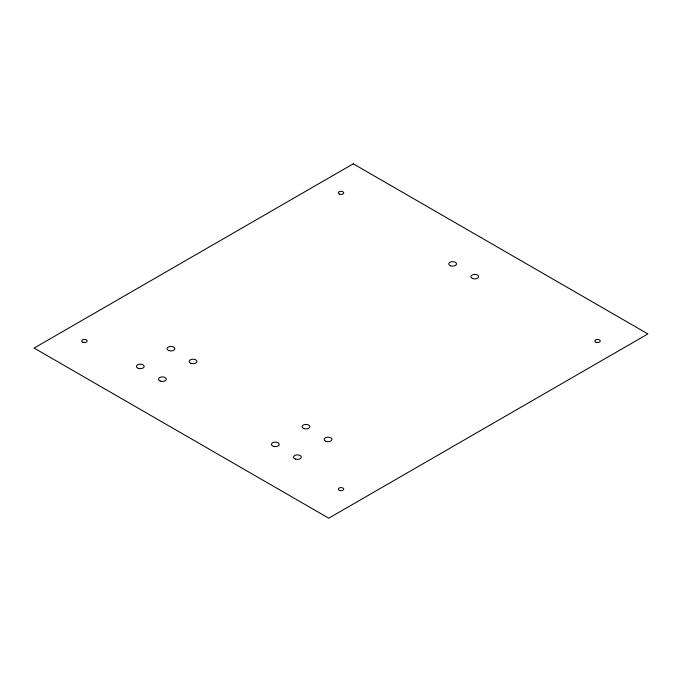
<?xml version="1.0" encoding="UTF-8"?>
<svg xmlns="http://www.w3.org/2000/svg" width="682" height="682" viewBox="0 0 682 682"><rect width="100%" height="100%" fill="white"/><g stroke="black" fill="none" stroke-linecap="round" stroke-linejoin="round"><path stroke-width="1.02" d="M353.259 163.816L34.1 348.076L328.741 518.184L647.9 333.924L353.259 163.816M339.559 194.191A2.694 1.552 0 0 0 343.685 192.946A2.694 1.552 0 0 0 339.755 191.497A2.694 1.552 0 0 0 339.559 194.191M450.597 265.818A3.904 2.259 0 0 0 456.548 263.968A3.904 2.259 0 0 0 450.793 261.914A3.904 2.259 0 0 0 450.597 265.818M472.6 278.546A3.904 2.259 0 0 0 478.636 276.79A3.904 2.259 0 0 0 472.984 274.641A3.904 2.259 0 0 0 472.6 278.546M596.119 342.313A2.694 1.552 0 0 0 600.254 341.068A2.694 1.552 0 0 0 596.315 339.619A2.694 1.552 0 0 0 596.119 342.313M339.525 490.426A2.694 1.552 0 0 0 343.685 489.216A2.694 1.552 0 0 0 339.789 487.741A2.694 1.552 0 0 0 339.525 490.426M82.999 342.313A2.694 1.552 0 0 0 87.126 341.068A2.694 1.552 0 0 0 83.195 339.619A2.694 1.552 0 0 0 82.999 342.313M138.275 368.348A3.904 2.259 0 0 0 144.175 366.439A3.904 2.259 0 0 0 138.369 364.444A3.904 2.259 0 0 0 138.275 368.348M168.812 350.582A3.904 2.259 0 0 0 174.856 348.826A3.904 2.259 0 0 0 169.204 346.678A3.904 2.259 0 0 0 168.812 350.582M191.054 363.387A3.904 2.259 0 0 0 196.962 361.486A3.904 2.259 0 0 0 191.148 359.482A3.904 2.259 0 0 0 191.054 363.387M160.227 381.05A3.904 2.259 0 0 0 166.272 379.294A3.904 2.259 0 0 0 160.611 377.155A3.904 2.259 0 0 0 160.227 381.05M273.363 446.326A3.904 2.259 0 0 0 279.219 444.374A3.904 2.259 0 0 0 273.363 442.422A3.904 2.259 0 0 0 273.363 446.326M303.805 428.526A3.904 2.259 0 0 0 309.892 426.821A3.904 2.259 0 0 0 304.291 424.63A3.904 2.259 0 0 0 303.805 428.526M326.047 441.339A3.904 2.259 0 0 0 331.998 439.481A3.904 2.259 0 0 0 326.235 437.435A3.904 2.259 0 0 0 326.047 441.339M295.263 459.02A3.904 2.259 0 0 0 301.308 457.264A3.904 2.259 0 0 0 295.656 455.116A3.904 2.259 0 0 0 295.263 459.02"/></g></svg>
